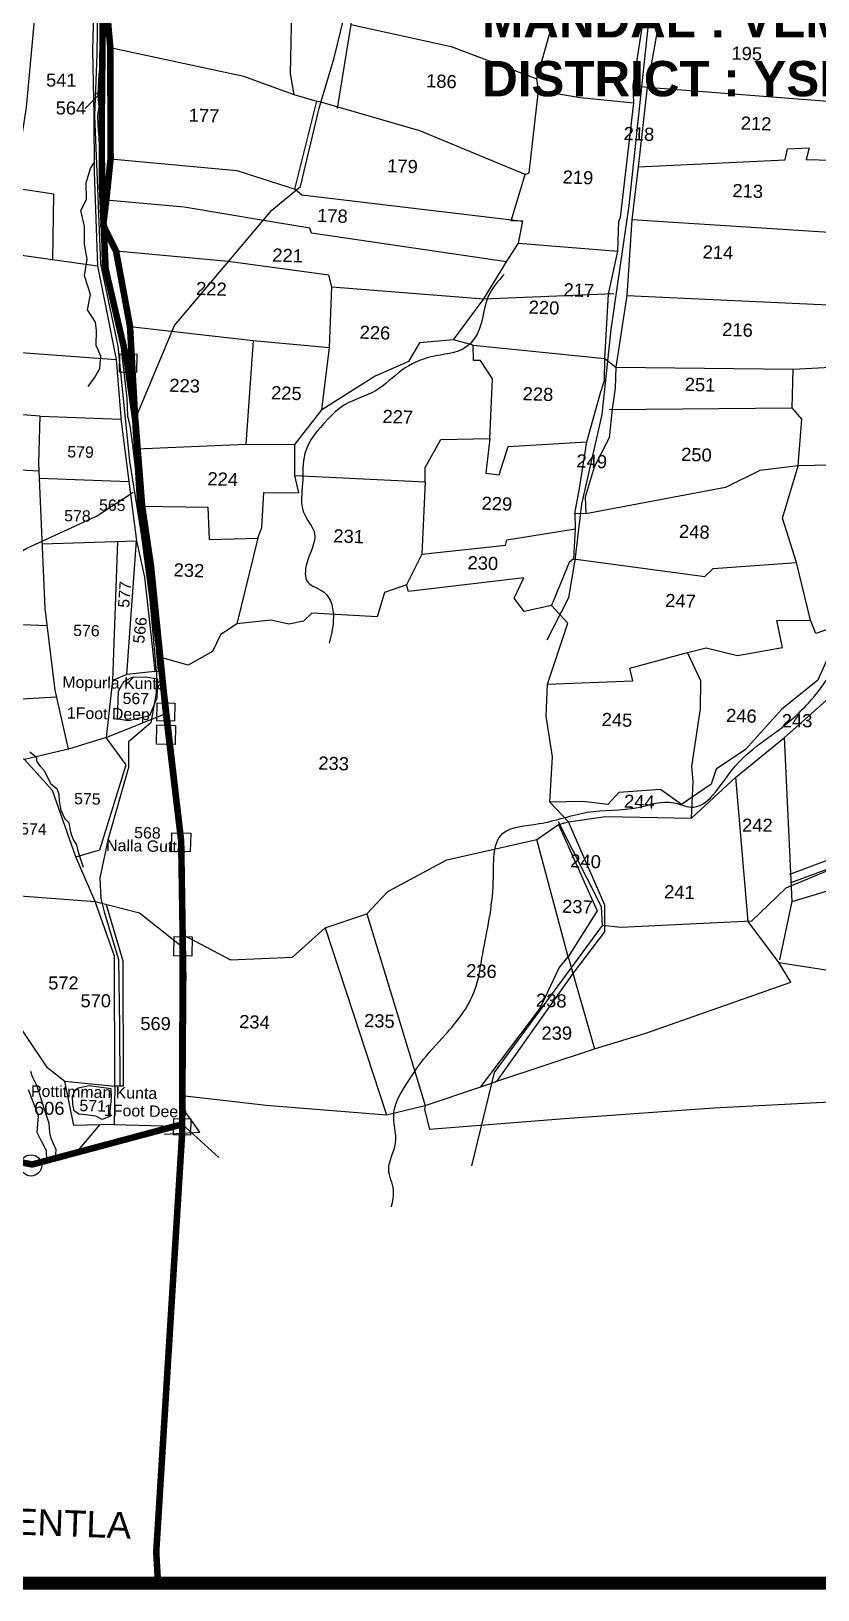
# Model space of a CAD drawing. Header units: inches. Extents: x 206739 to 240559, y 1587423 to 1599564.
# Drawn here: x 212204 to 213410, y 1587526 to 1589916 of the extents above; entities that cross this region are included whole.
import ezdxf
from ezdxf.enums import TextEntityAlignment as Align

# ---------------------------------------------------------------- set-up
doc = ezdxf.new("R2010")
doc.units = ezdxf.units.IN
doc.header["$MEASUREMENT"] = 0
doc.linetypes.add('DASHED2', pattern=[0.375, 0.25, -0.125])
for name, color, linetype in [('BOUNDRY STONES', 240, 'Continuous'), ('PLOT', 7, 'Continuous'), ('PLOT NO', 7, 'Continuous'), ('PLOTS', 7, 'Continuous'), ('PLOTS NO', 7, 'Continuous'), ('ROADS', 1, 'Continuous'), ('STREAM', 4, 'Continuous'), ('STREAMS', 4, 'Continuous'), ('TEXT', 1, 'Continuous'), ('text1', 7, 'Continuous'), ('text2', 7, 'Continuous'), ('VILLAGE BOUNDRY', 5, 'Continuous'), ('VILLAGE BOUNDRY STONES', 1, 'Continuous')]:
    doc.layers.add(name, color=color, linetype=linetype)
doc.styles.get("Standard").update_dxf_attribs({"font": 'arial.ttf'})

msp = doc.modelspace()

# ---------------------------------------------------------------- linework, layer by layer
at = {"layer": 'BOUNDRY STONES'}
for points in [[(212339.73765, 1589421.53775), (212365.84335, 1589421.03361), (212365.30158, 1589392.97883), (212339.19588, 1589393.48296)], [(212396.95142, 1588886.30151), (212424.03893, 1588885.77842), (212423.50924, 1588858.34939), (212396.42173, 1588858.87249)], [(212396.61681, 1588852.24399), (212424.97963, 1588851.69627), (212424.40918, 1588822.15668), (212396.04637, 1588822.7044)], [(212419.71799, 1588687.08119), (212448.44289, 1588686.52647), (212447.88303, 1588657.53491), (212419.15812, 1588658.08962)], [(212423.09817, 1588527.65603), (212450.66456, 1588527.12369), (212450.0921, 1588497.48005), (212422.52572, 1588498.01239)], [(212422.33951, 1588248.54079), (212448.55929, 1588248.03445), (212448.08112, 1588223.27354), (212421.86134, 1588223.77988)]]:
    msp.add_lwpolyline(points, close=True, dxfattribs=at)
msp.add_lwpolyline([(212435.33994, 1588239.79468), (212491.38256, 1588188.98562)], dxfattribs=at)
msp.add_circle((212203.62332, 1588176.68807), 16.31484, dxfattribs=at)
at = {"layer": 'PLOT'}
for points in [[(212607.19531, 1589818.90475), (212601.59572, 1589851.50207), (212604.15307, 1589972.80024), (212609.50486, 1590102.74674), (212613.94253, 1590133.99151), (212597.96293, 1590140.70183), (212611.7359, 1590243.79427)], [(212664.70368, 1589524.27212), (212897.79274, 1589505.89984), (212932.60882, 1589562.53918), (212951.2686, 1589591.43082), (212957.76665, 1589624.84727), (212939.7208, 1589625.47364), (212961.13101, 1589696.37879), (212967.38258, 1589699.03369), (212981.62072, 1589825.31234), (212979.36139, 1589843.03229), (213001.45136, 1589922.54873), (213012.27828, 1589962.3792), (213013.67216, 1590002.5371), (213016.94527, 1590096.62956), (213047.51526, 1590208.39222), (213149.1452, 1590214.30082), (213180.93266, 1590190.03017)], [(212738.06093, 1590141.02274), (212716.69866, 1590040.76866), (212696.1122, 1589959.96729), (212693.90808, 1589926.60136), (212673.22083, 1589797.93116)], [(213380.09268, 1589249.48922), (213320.94995, 1589242.32809), (213268.46548, 1589216.32348), (213054.33793, 1589176.14982), (213037.70363, 1589176.7272), (213044.44765, 1589214.80517), (213055.8405, 1589286.38995), (213076.65916, 1589361.72955), (213082.73237, 1589380.48129), (213083.52614, 1589414.5089), (213088.86212, 1589512.82975), (213103.54872, 1589578.88235), (213105.13587, 1589624.75418), (213107.65818, 1589630.4715), (213127.70241, 1589806.24342), (213127.09881, 1589833.2394), (213148.68375, 1589975.28966)], [(213162.25623, 1589975.6953), (213169.25636, 1589947.97289), (213148.5336, 1589830.35592), (213134.49441, 1589708.23166), (213124.63785, 1589627.23427), (213117.47038, 1589510.94856), (213100.35577, 1589401.26499), (213099.21929, 1589368.73243), (213094.53955, 1589336.72184), (213089.92921, 1589292.79557), (213067.37948, 1589247.64221), (213053.1125, 1589201.66272), (213054.33793, 1589176.14982)], [(212693.90808, 1589926.60136), (212848.03174, 1589892.72312), (212979.36139, 1589843.03229)], [(212961.13101, 1589696.37879), (212799.7904, 1589763.42074), (212647.85416, 1589807.41396), (212638.61822, 1589809.28333), (212607.19531, 1589818.90475), (212530.1428, 1589846.87597), (212325.17417, 1589890.98255)], [(213127.09881, 1589833.2394), (213148.5336, 1589830.35592), (213471.95072, 1589805.28082)], [(212641.15333, 1589809.13794), (212607.48646, 1589673.91187)], [(212981.62072, 1589825.31234), (213046.24175, 1589814.74746), (213046.24175, 1589814.74746), (213127.70241, 1589806.24342)], [(213134.49441, 1589708.23166), (213360.17595, 1589719.17522), (213363.68451, 1589735.87908), (213397.04778, 1589737.28147), (213392.40426, 1589719.51966), (213472.56388, 1589717.47356)], [(212325.60193, 1589720.65785), (212519.44557, 1589702.42243), (212608.88426, 1589674.02126), (212618.91969, 1589665.41277), (212957.76665, 1589624.84727)], [(212932.60882, 1589562.53918), (212633.63781, 1589606.56818), (212631.32586, 1589614.39234), (212560.2019, 1589626.15006), (212438.44352, 1589646.38035), (212318.9815, 1589657.12362)], [(213467.21253, 1589605.14922), (213124.63785, 1589627.23427)], [(212951.2686, 1589591.43082), (213103.54872, 1589578.88235)], [(212365.66836, 1589275.58858), (212532.9125, 1589283.08963), (212608.09094, 1589282.67901), (212649.4739, 1589335.45142), (212661.3636, 1589431.35134), (212664.70368, 1589524.27212), (212660.08939, 1589542.07568), (212505.81452, 1589563.11356), (212334.02852, 1589578.83605)], [(212608.36228, 1589235.05658), (212807.74154, 1589225.08955), (212808.17891, 1589247.02644), (212832.02695, 1589289.86628), (212907.30947, 1589291.82309), (212910.98564, 1589383.09278), (212892.62486, 1589411.46084), (212881.94778, 1589411.32369), (212881.74232, 1589434.68791), (212851.53307, 1589442.84514), (212897.79274, 1589505.89984)], [(212897.79274, 1589505.89984), (213097.2468, 1589513.87113)], [(213117.47038, 1589510.94856), (213458.98962, 1589495.08909)], [(212355.37904, 1589463.6126), (212544.4902, 1589441.82347), (212661.3636, 1589431.35134)], [(212544.4902, 1589441.82347), (212532.9125, 1589283.08963)], [(212851.53307, 1589442.84514), (212799.54716, 1589438.55642), (212782.28311, 1589409.70542), (212731.18624, 1589387.10638), (212649.4739, 1589335.45142)], [(212881.74232, 1589434.68791), (213083.52614, 1589414.5089), (213100.35577, 1589401.26499), (213372.11576, 1589398.15833)], [(213466.22002, 1589013.09659), (213406.83762, 1588992.61156), (213398.83641, 1589012.85878), (213377.40301, 1589101.21079), (213355.97572, 1589169.50552), (213380.09268, 1589249.48922), (213385.44183, 1589321.52057), (213370.86874, 1589338.61293), (213372.11576, 1589398.15833), (213458.3543, 1589402.74156)], [(213090.34191, 1589335.90795), (213370.86874, 1589338.61293)], [(212371.14428, 1589187.89734), (212474.53921, 1589186.38648), (212476.87484, 1589136.54465), (212551.14214, 1589138.5367), (212557.3066, 1589155.07891), (212560.69535, 1589208.78414), (212614.04564, 1589208.45565), (212608.36228, 1589235.05658), (212608.09094, 1589282.67901)], [(212907.30947, 1589291.82309), (212900.95347, 1589238.58531), (212921.54681, 1589235.69414), (212935.0471, 1589279.47858), (213055.8405, 1589286.38995)], [(213724.91507, 1589179.72764), (213784.97971, 1589299.4152), (213753.26122, 1589295.4857), (213599.57051, 1589272.00962), (213506.43381, 1589265.63885), (213455.54442, 1589251.22812), (213380.09268, 1589249.48922)], [(212807.74154, 1589225.08955), (212802.87806, 1589114.31026), (212779.43114, 1589067.30481)], [(213370.96408, 1588581.65715), (213585.69125, 1588646.27314), (213716.75741, 1588702.24644), (213759.05029, 1588745.85643), (213817.2881, 1588791.42496), (213842.34114, 1588822.66704), (213919.66412, 1588853.18335), (213931.05078, 1588867.89928), (213957.24686, 1588868.75108), (213947.62626, 1588889.76709), (213956.91013, 1588968.90761), (213986.56424, 1589022.84912), (214104.29636, 1589038.71412), (214111.58325, 1589076.01551), (214137.01985, 1589149.69696), (214186.14237, 1589211.52634)], [(213037.70363, 1589176.7272), (213037.74808, 1589153.1328), (213035.53201, 1589107.31386), (213028.99807, 1589101.56345), (213001.71368, 1589035.56435)], [(212551.14214, 1589138.5367), (212519.24168, 1589007.37628)], [(212802.87806, 1589114.31026), (212931.1392, 1589127.90419), (212933.22655, 1589136.15435), (213037.74808, 1589153.1328)], [(213035.53201, 1589107.31386), (213236.72902, 1589080.06864), (213249.70219, 1589092.16081), (213377.40301, 1589101.21079)], [(212893.56513, 1588297.27278), (212983.75174, 1588417.03187), (213013.58312, 1588480.02491), (213027.14748, 1588496.84628), (212979.27179, 1588676.43168), (213012.52302, 1588699.4892), (213027.63401, 1588703.80703), (212999.21152, 1588734.04007), (213003.39228, 1588803.33716), (212993.77381, 1588865.75591), (212995.35446, 1588915.11049), (213026.56583, 1589008.58755), (213001.71368, 1589035.56435), (212959.57059, 1589026.23328), (212944.59531, 1589046.59984), (212959.26867, 1589077.77573), (212782.54974, 1589056.7509), (212779.43114, 1589067.30481), (212745.55733, 1589055.24939), (212734.50758, 1589018.02852), (212634.11008, 1589023.58415), (212621.49292, 1589011.48728), (212599.02308, 1589006.69619), (212572.05434, 1589012.85511), (212519.24168, 1589007.37628), (212493.91278, 1588990.49779), (212481.86909, 1588964.80165), (212444.54879, 1588943.81295), (212402.44587, 1588955.72), (212402.44587, 1588955.72)], [(212718.73629, 1588562.52857), (212808.0266, 1588268.80325), (212806.92784, 1588262.59613), (212814.67064, 1588232.54407), (213021.69532, 1588248.55788), (213250.87009, 1588265.10941), (213635.92594, 1588285.03183), (213609.60751, 1588449.98487), (213643.63485, 1588627.41968), (213593.83398, 1588580.22557), (213585.69125, 1588646.27314), (213599.94178, 1588709.93942), (213604.82586, 1588966.83733), (213514.01064, 1588986.83176), (213514.01064, 1588986.83176), (213467.91556, 1588996.93332)], [(212995.35446, 1588915.11049), (213126.22792, 1588919.83864), (213121.75711, 1588939.43651), (213210.16193, 1588963.53055), (213239.02224, 1588970.53462), (213286.69427, 1588958.87266), (213355.92501, 1588971.17146), (213347.34841, 1589012.64191), (213398.83641, 1589012.85878)], [(213466.22002, 1589013.09659), (213442.32714, 1588994.25689), (213410.27, 1588921.22639), (213354.44754, 1588876.12689), (213299.24579, 1588814.48016), (213254.32245, 1588784.54851), (213246.33467, 1588761.30722), (213200.97141, 1588730.195), (213169.05698, 1588753.22682), (213105.067, 1588748.67138), (213088.06646, 1588730.12774), (213050.33627, 1588735.02492), (212999.21152, 1588734.04007)], [(213216.20741, 1588709.15254), (213219.11922, 1588765.77924), (213217.07041, 1588788.54146), (213230.07558, 1588876.96356), (213230.56614, 1588919.80257), (213210.16193, 1588963.53055)], [(212435.45513, 1588283.92284), (212563.96149, 1588269.04929), (212748.44605, 1588254.42039), (212808.0266, 1588268.80325), (212893.56513, 1588297.27278), (212905.53832, 1588301.24389), (212917.72204, 1588305.77987), (213067.39467, 1588355.74544), (213146.32527, 1588379.85122), (213368.78162, 1588457.80504), (213350.06615, 1588488.18128), (213303.07381, 1588550.79476), (213284.61194, 1588772.03486), (213358.81692, 1588832.80706), (213445.88095, 1588910.50251)], [(213919.04096, 1588883.73282), (213913.40008, 1588867.03969), (213879.95763, 1588853.4453), (213796.27815, 1588837.13378), (213786.86576, 1588793.53813), (213749.64609, 1588760.17253), (213599.94178, 1588709.93942), (213366.7972, 1588622.74424)], [(213351.74167, 1588491.86226), (213370.96408, 1588581.65715), (213358.81692, 1588832.80706)], [(213027.63401, 1588703.80703), (213084.34915, 1588711.81163), (213216.20741, 1588709.15254), (213284.61194, 1588772.03486)], [(212918.05866, 1588305.31721), (213035.15415, 1588471.15951), (213083.33869, 1588534.79318), (213083.65201, 1588575.73701), (213027.63401, 1588703.80703)], [(213012.52302, 1588699.4892), (213071.98501, 1588567.17917), (213027.14748, 1588496.84628), (213067.39467, 1588355.74544)], [(212436.09961, 1588530.82071), (212509.42824, 1588492.30063), (212604.71008, 1588496.0573), (212654.64991, 1588540.91235), (212718.73629, 1588562.52857), (212750.85515, 1588596.73325), (212841.06534, 1588645.20206), (212979.27179, 1588676.43168)], [(212654.64991, 1588540.91235), (212748.44605, 1588254.42039)], [(213350.06615, 1588488.18128), (213458.75099, 1588471.22052), (213609.60751, 1588449.98487), (213850.11474, 1588463.39011), (214001.33272, 1588473.07412), (214011.11409, 1588478.06776), (214116.46519, 1588546.05634)]]:
    msp.add_lwpolyline(points, dxfattribs=at)
at = {"layer": 'PLOTS'}
for points in [[(212267.37378, 1590190.92187), (212292.39072, 1590102.30335), (212301.90518, 1590041.69584), (212297.64406, 1589887.12462), (212299.78046, 1589787.21426), (212300.65333, 1589700.82566), (212305.75016, 1589556.47355), (212318.27387, 1589492.76425), (212333.95262, 1589413.00498), (212341.63229, 1589317.65345), (212353.60895, 1589225.46597), (212365.43114, 1589134.46748), (212377.77667, 1589079.02673), (212387.70392, 1588986.96732), (212393.39047, 1588934.23361), (212403.87245, 1588935.36394)], [(212236.92126, 1589566.06772), (212238.39958, 1589666.30632), (212177.52365, 1589675.6637), (212196.63408, 1589799.98971), (212204.8557, 1589888.04172), (212208.52615, 1589927.35162), (212225.01416, 1590103.93528), (212292.39072, 1590102.30335)], [(212217.8737, 1589325.93843), (212006.84899, 1589341.49213), (211892.91485, 1589349.15518), (211910.53795, 1589462.14266), (212031.24616, 1589454.45995), (212056.40195, 1589600.29275), (212070.62913, 1589682.77038), (212141.82414, 1589671.29429), (212144.85193, 1589578.9014), (212305.75016, 1589556.47355)], [(212027.96976, 1589435.46606), (212333.95262, 1589413.00498)], [(212318.81268, 1588832.97274), (212261.22155, 1588815.19474), (212240.49952, 1588905.59528), (212225.12025, 1589030.90635), (212215.44019, 1589254.04803), (212217.8737, 1589325.93843), (212341.32634, 1589321.45224)], [(212031.3981, 1589251.88745), (212215.95358, 1589242.21349)], [(212216.44484, 1589230.88907), (212353.60895, 1589225.46597)], [(212220.81215, 1589130.21531), (212365.43114, 1589134.46748)], [(212350.44039, 1588929.60208), (212365.43114, 1589134.46748)], [(212336.0423, 1589133.60337), (212328.39235, 1588920.55802)], [(212029.51663, 1589017.70705), (212087.60154, 1589010.33579), (212228.33549, 1589004.70845)], [(212393.39047, 1588934.23361), (212350.44039, 1588929.60208), (212328.39235, 1588920.55802), (212318.81268, 1588832.97274), (212410.51433, 1588869.94323)], [(212261.22155, 1588815.19474), (212193.35092, 1588799.09148), (212161.57264, 1588811.16426), (212103.87595, 1588833.08362), (212081.62679, 1588886.23748), (212242.88447, 1588895.19085)], [(212272.55991, 1588650.24383), (212308.897, 1588660.98603), (212349.30529, 1588791.22924), (212318.81268, 1588832.97274)], [(212159.71396, 1588592.09114), (212301.89607, 1588581.34756), (212272.55991, 1588650.24383), (212236.33088, 1588751.58036), (212193.35092, 1588799.09148)], [(212064.03905, 1588581.14181), (212125.68003, 1588483.05627), (212161.77911, 1588425.61398), (212227.29777, 1588328.13746), (212255.3035, 1588305.82452), (212331.91325, 1588298.11797)], [(212301.89607, 1588581.34756), (212370.06849, 1588564.36372), (212436.40386, 1588511.54705)], [(212318.87937, 1588577.1165), (212344.20984, 1588490.6638), (212344.67745, 1588298.14898), (212331.91325, 1588298.11797), (212331.62431, 1588497.90548), (212301.89607, 1588581.34756)], [(212330.94054, 1588239.73866), (212269.42058, 1588238.0268), (212255.3035, 1588305.82452)], [(212331.91325, 1588298.11797), (212330.94054, 1588239.73866), (212425.37253, 1588237.12574)], [(212273.29735, 1588196.40512), (212309.34695, 1588239.13779)]]:
    msp.add_lwpolyline(points, dxfattribs=at)
at = {"layer": 'PLOTS NO'}
for points in [[(212309.38692, 1589820.61414), (212286.73366, 1589797.71258)], [(212303.893, 1589820.01181), (212309.38692, 1589820.61414), (212308.08101, 1589813.10409)]]:
    msp.add_lwpolyline(points, dxfattribs=at)
at = {"layer": 'ROADS'}
for points in [[(212995.18408, 1588982.62082), (213028.19014, 1589047.58221), (213037.84633, 1589104.94999), (213048.41752, 1589190.89771), (213079.47411, 1589328.30015), (213093.35114, 1589459.04005), (213120.55003, 1589648.82762), (213152.98967, 1589950.70366), (213161.46752, 1590057.28438), (213194.78438, 1590163.35813), (213199.01823, 1590242.82493), (213187.1641, 1590305.15819), (213161.41778, 1590339.22425), (213116.45012, 1590492.90745), (213088.16924, 1590563.57324), (213087.76925, 1590673.16702), (213059.11298, 1590801.12858), (213087.0798, 1590891.69214), (213189.21901, 1590854.48588), (213216.53419, 1590841.13635), (213220.27745, 1590829.7861), (213212.7364, 1590782.80436)], [(212396.01109, 1588934.5162), (212382.82255, 1589084.5981), (212355.11205, 1589256.91299), (212337.04914, 1589433.14293), (212310.58044, 1589559.34566), (212305.82853, 1589675.39016), (212301.27638, 1589786.55649), (212304.94879, 1589880.414), (212306.98905, 1590023.18071), (212298.93378, 1590092.87663), (212273.06731, 1590202.31964), (212276.14405, 1590299.9518), (212271.87314, 1590367.56827)], [(212363.42053, 1589320.56593), (212423.48222, 1589464.84271), (212572.84394, 1589641.91561), (212616.66854, 1589678.0679), (212645.39378, 1589798.27404), (212668.37809, 1589875.39271), (212748.44623, 1590205.26212), (213045.08676, 1590215.07494), (213047.55566, 1590157.26052), (213162.45609, 1590059.36853)], [(211763.68886, 1588931.66666), (211796.42746, 1588944.94886), (211802.00777, 1588963.18156), (211854.09154, 1588977.53571), (211915.99211, 1588993.83549), (211925.80315, 1588983.27525), (211979.09733, 1588996.32065), (212057.08618, 1589039.63119), (212196.02131, 1589123.05757), (212303.92697, 1589172.66054), (212360.35872, 1589209.12425)], [(214002.35854, 1589128.92243), (213951.71275, 1589049.8563), (213909.43685, 1588972.48713), (213883.98491, 1588929.05339), (213851.00455, 1588894.90126), (213788.142, 1588826.63212), (213768.39419, 1588777.90194), (213677.31678, 1588721.05856), (213530.51408, 1588672.50133), (213361.06041, 1588601.85528), (213308.46278, 1588551.61696), (213107.84036, 1588541.64408), (213079.71828, 1588544.81186)], [(212396.01109, 1588934.5162), (212395.26541, 1588901.72414), (212387.42548, 1588855.31463), (212352.85704, 1588826.23194), (212352.98994, 1588786.99515), (212321.62723, 1588675.60223), (212309.05842, 1588617.63581), (212310.48768, 1588585.89354), (212315.59589, 1588565.93323), (212337.8667, 1588492.73452), (212339.48459, 1588390.20132), (212339.70821, 1588298.13691)], [(212879.32553, 1588175.94331), (212914.28142, 1588319.27618), (213079.71828, 1588544.81186), (213078.38191, 1588573.33216), (213012.59168, 1588703.91999)]]:
    msp.add_lwpolyline(points, dxfattribs=at)
at = {"layer": 'STREAM'}
for points in [[(212929.23991, 1589543.40021), (212905.33391, 1589510.83821), (212887.61962, 1589451.89516), (212870.44947, 1589431.61015), (212817.37761, 1589417.00059), (212772.33146, 1589396.41763), (212731.97278, 1589364.91511), (212684.35257, 1589343.15599), (212658.23895, 1589320.65036), (212623.43084, 1589268.46518), (212619.93184, 1589222.39535), (212621.58094, 1589178.67786), (212638.17356, 1589145.83131), (212626.47336, 1589100.6789), (212627.99447, 1589071.51927), (212652.1948, 1589056.42428), (212667.12747, 1589012.24572), (212660.86053, 1588977.66158)], [(212756.14426, 1588113.29767), (212759.44985, 1588139.22231), (212752.10929, 1588170.32377), (212762.32244, 1588210.43046), (212759.95652, 1588257.78409), (212779.10449, 1588301.04385), (212801.09575, 1588333.93143), (212838.67996, 1588377.09415), (212883.09853, 1588443.04992), (212896.35338, 1588501.47892), (212912.42145, 1588612.45168), (212926.50555, 1588685.64815), (212982.83141, 1588700.99311), (213056.54049, 1588718.29767), (213134.40008, 1588725.84704), (213189.15613, 1588732.91683), (213215.32622, 1588726.15715), (213278.91944, 1588783.48786), (213366.12919, 1588857.36673), (213411.56298, 1588904.69009), (213446.53059, 1588965.88866), (213465.19112, 1589002.55965), (213527.20727, 1589008.12818), (213634.69081, 1589006.3277), (213733.1374, 1589016.70131), (213768.21287, 1589062.45392), (213804.74589, 1589075.98466), (213850.34709, 1589072.47156), (213891.02566, 1589075.56359), (213916.02544, 1589090.78149), (213962.3851, 1589109.11854), (213985.89766, 1589118.59724), (214016.99496, 1589123.95211)], [(213369.15161, 1588610.62279), (213435.53838, 1588634.77187), (213560.79019, 1588672.8796), (213619.45394, 1588695.80995), (213661.5383, 1588714.71665), (213719.36305, 1588732.42001), (213748.53924, 1588758.3449), (213797.4649, 1588784.89834), (213804.71997, 1588823.41039), (213868.66088, 1588846.81458), (213917.85613, 1588862.1894), (213936.20468, 1588879.29191), (213948.49785, 1588854.55567), (213966.85794, 1588815.15451), (213998.28937, 1588792.38204), (214035.18746, 1588752.30664), (214065.08125, 1588742.07083), (214110.73822, 1588731.28787), (214144.12101, 1588726.84407), (214169.64502, 1588723.33008)]]:
    msp.add_spline(points, degree=3, dxfattribs=at)
at = {"layer": 'STREAMS'}
for points in [[(212308.46939, 1589939.08978), (212309.666, 1589914.13726), (212310.14974, 1589904.05022), (212310.86554, 1589897.19209), (212310.10509, 1589873.48605), (212307.66488, 1589849.90333), (212306.26933, 1589818.53481), (212307.59761, 1589799.79173), (212305.35206, 1589786.94767), (212305.9869, 1589772.27556), (212307.09668, 1589758.13937), (212307.40616, 1589754.19728), (212308.4062, 1589724.73826), (212309.52942, 1589687.1607), (212310.01559, 1589664.3004), (212310.62529, 1589635.63155), (212311.50978, 1589605.57356), (212312.14349, 1589584.0381), (212312.74369, 1589557.2667), (212318.27429, 1589539.40412), (212325.21071, 1589505.98471), (212330.65824, 1589479.73873), (212340.19577, 1589448.24533), (212343.50478, 1589415.26595), (212347.10527, 1589384.09382), (212350.64425, 1589353.45427), (212351.42691, 1589325.73825), (212355.34667, 1589311.09866), (212358.98052, 1589281.65381), (212364.90557, 1589233.64353), (212370.28874, 1589186.52652), (212375.33484, 1589154.92531), (212380.22524, 1589124.29926), (212385.97722, 1589077.41739), (212390.47415, 1589040.76494), (212392.68992, 1588997.36456), (212398.63146, 1588934.79877)], [(212291.29465, 1589371.47885), (212300.84552, 1589384.45065), (212309.26408, 1589398.99218), (212310.79228, 1589417.92319), (212303.74595, 1589434.31109), (212303.8068, 1589457.52687), (212302.49631, 1589469.93455), (212290.05792, 1589489.02805), (212294.77459, 1589512.54088), (212285.63565, 1589540.96467), (212289.62248, 1589566.81326), (212285.41484, 1589589.7245), (212285.55948, 1589617.03008), (212280.21207, 1589641.12416), (212288.67545, 1589657.98648), (212288.40125, 1589683.91742), (212295.01932, 1589705.6167), (212301.43381, 1589716.71437)], [(212337.67883, 1588904.30624), (212345.9601, 1588919.09505), (212358.67875, 1588925.81422), (212379.77556, 1588925.91646), (212397.57923, 1588922.85469), (212396.62419, 1588893.18505), (212385.48925, 1588866.1051), (212353.79381, 1588858.56957), (212336.16345, 1588861.08276), (212337.67883, 1588904.30624)], [(212201.98133, 1588811.07709), (212211.69492, 1588803.38642), (212212.48893, 1588795.868), (212217.52622, 1588789.2055), (212223.03745, 1588782.76835), (212234.15275, 1588762.06303), (212243.40598, 1588754.85019), (212246.29446, 1588746.35346), (212246.55115, 1588735.32834), (212249.35007, 1588721.80372), (212255.65983, 1588708.08249), (212261.66312, 1588702.8082), (212263.54035, 1588690.57942), (212265.51262, 1588683.27268), (212268.43732, 1588676.65098), (212273.46795, 1588668.66558), (212275.39497, 1588659.015), (212280.26026, 1588643.44594), (212283.36988, 1588634.24145)], [(212202.98936, 1588321.06801), (212205.43785, 1588312.92623), (212212.42865, 1588298.95375), (212224.44249, 1588261.4293), (212231.00299, 1588241.35544), (212231.89287, 1588227.462), (212233.48421, 1588219.91499), (212241.53371, 1588201.3695), (212240.38656, 1588186.93725)], [(212275.71701, 1588295.7687), (212292.68201, 1588299.48953), (212326.03649, 1588294.6283), (212326.2598, 1588279.94841), (212324.52798, 1588260.24567), (212324.19942, 1588251.98646), (212312.44656, 1588246.98415), (212302.92205, 1588252.39735), (212287.75967, 1588254.54568), (212276.96521, 1588255.42884), (212269.79825, 1588260.45913), (212267.79186, 1588270.28164), (212267.02285, 1588282.94788), (212271.2516, 1588291.97521), (212275.71701, 1588295.7687)], [(212227.59143, 1588184.00431), (212227.30833, 1588199.33155), (212220.33005, 1588212.76435), (212212.78963, 1588227.0753), (212215.2986, 1588252.76151), (212199.56729, 1588292.67048)]]:
    msp.add_lwpolyline(points, dxfattribs=at)
at = {"layer": 'text2', "color": 5, "const_width": 20}
msp.add_lwpolyline([(209171.15179, 1598145.63678), (223724.95897, 1598145.63678), (223724.95897, 1587535.8486), (209171.15179, 1587535.8486)], close=True, dxfattribs=at)
at = {"layer": 'VILLAGE BOUNDRY', "linetype": 'DASHED2', "ltscale": 50}
for points in [[(212314.9177, 1590070.2912, 10, 10, 0), (212313.24774, 1589900.63111, 10, 10, 0), (212312.14627, 1589788.72715, 10, 10, 0), (212312.37122, 1589677.48412, 10, 10, 0), (212316.65955, 1589580.95752, 10, 10, 0), (212318.00137, 1589551.4751, 10, 10, 0), (212349.36575, 1589417.3758, 10, 10, 0), (212363.90064, 1589316.66, 10, 10, 0), (212373.97248, 1589188.50496, 10, 10, 0), (212387.59623, 1589095.68041, 10, 10, 0), (212399.34153, 1588979.99238, 10, 10, 0), (212410.51433, 1588869.94323, 10, 10, 0), (212433.83729, 1588674.13314, 10, 10, 0), (212437.07756, 1588468.87007, 10, 10, 0), (212435.33994, 1588239.79468, 10, 10, 0), (212273.29735, 1588196.40512, 10, 10, 0), (212205.43697, 1588178.2344, 10, 10, 0), (212066.0679, 1588205.10701, 10, 10, 0)], [(212397.82785, 1587544.57941, 10, 10, 0), (212395.61391, 1587584.0432, 10, 10, 0), (212435.33994, 1588226.22746, 10, 10, 0), (212436.09961, 1588530.82071, 10, 10, 0), (212433.83729, 1588674.13314, 10, 10, 0), (212407.15004, 1588903.08056, 10, 10, 0), (212401.85163, 1588955.26852, 10, 10, 0), (212371.14428, 1589187.89734, 10, 10, 0), (212366.02759, 1589274.18998, 10, 10, 0), (212355.37904, 1589463.6126, 10, 10, 0), (212334.02852, 1589578.83605, 10, 10, 0), (212314.334, 1589618.74161, 10, 10, 0), (212318.9815, 1589657.12362, 10, 10, 0), (212325.60193, 1589720.65785, 10, 10, 0), (212325.17417, 1589890.98255, 10, 10, 0), (212314.3631, 1590013.94602, 10, 10, 0)]]:
    msp.add_lwpolyline(points, format="xyseb", dxfattribs=at)
at = {"layer": 'VILLAGE BOUNDRY', "linetype": 'DASHED2', "ltscale": 50, "const_width": 4}
for points in [[(212314.80729, 1589622.65032), (212315.04494, 1589617.3011)], [(212363.47386, 1589319.61725), (212363.90064, 1589316.66), (212373.97248, 1589188.50496), (212387.59623, 1589095.68041), (212399.34153, 1588979.99238), (212410.51433, 1588869.94323), (212433.83729, 1588674.13314), (212437.07756, 1588468.87007), (212435.33994, 1588239.79468)]]:
    msp.add_lwpolyline(points, dxfattribs=at)
at = {"layer": 'VILLAGE BOUNDRY STONES'}
msp.add_lwpolyline([(212407.53907, 1588224.53443), (212462.44008, 1588227.87782), (212435.40714, 1588265.53938)], dxfattribs=at)

# ---------------------------------------------------------------- texts
at = {"layer": 'PLOT NO'}
for s, p in [('195', (213301.11025, 1589882.08576)), ('186', (212832.95617, 1589839.60476)), ('177', (212468.89134, 1589787.06438)), ('212', (213315.43769, 1589774.77392)), ('218', (213135.79819, 1589758.80528)), ('179', (212773.22377, 1589709.3029)), ('219', (213042.32293, 1589692.1256)), ('213', (213302.63627, 1589671.252)), ('178', (212665.79403, 1589633.12979)), ('214', (213257.01243, 1589577.14985)), ('221', (212597.09376, 1589572.33137)), ('222', (212480.2164, 1589521.18486)), ('217', (213043.68399, 1589519.10796)), ('220', (212990.27181, 1589492.44018)), ('216', (213286.95886, 1589458.34333)), ('226', (212731.01888, 1589454.04085)), ('223', (212439.14862, 1589372.6413)), ('251', (213229.55143, 1589374.19448)), ('225', (212595.1998, 1589361.22926)), ('228', (212980.97232, 1589359.79981)), ('227', (212766.13272, 1589324.93435)), ('250', (213223.98011, 1589266.74138)), ('249', (213063.4086, 1589256.67389)), ('224', (212497.62042, 1589229.3681)), ('229', (212918.04948, 1589191.77362)), ('248', (213220.779, 1589148.59507)), ('231', (212690.71143, 1589141.70105)), ('230', (212896.46567, 1589100.51727)), ('232', (212445.80322, 1589089.47816)), ('247', (213199.60451, 1589042.60362)), ('245', (213102.11027, 1588860.13647)), ('246', (213292.93647, 1588866.39366)), ('233', (212667.68478, 1588793.31656)), ('244', (213136.43194, 1588734.73769)), ('240', (213054.00604, 1588643.21089)), ('237', (213041.41581, 1588573.60489)), ('241', (213197.85274, 1588595.89543)), ('236', (212894.26959, 1588474.87248)), ('238', (213001.42723, 1588429.62416)), ('234', (212546.25303, 1588396.7867)), ('235', (212737.83946, 1588398.41723))]:
    msp.add_text(s, height=20.139367, rotation=358.01206193, dxfattribs=at).set_placement(p, align=Align.MIDDLE_CENTER)
for s, p in [('243', (213378.30987, 1588858.83008)), ('242', (213317.43602, 1588698.47111)), ('239', (213009.8216, 1588379.64981))]:
    msp.add_text(s, height=20.139367, dxfattribs=at).set_placement(p, align=Align.MIDDLE_CENTER)
at = {"layer": 'PLOTS'}
for s, p in [('541', (212226.6666, 1589831.32575)), ('564', (212241.45235, 1589788.58058)), ('572', (212230.01836, 1588446.57505)), ('570', (212279.51675, 1588419.28948)), ('569', (212371.28341, 1588384.2921)), ('606', (212208.29128, 1588254.34653))]:
    msp.add_text(s, height=20, dxfattribs=at).set_placement(p)
for s, height, rotation, p in [('579', 17.440824, 358.89368629, (212259.11524, 1589262.68306)), ('578', 17.440824, 358.89368629, (212254.25919, 1589164.70595)), ('565', 17.440824, 358.89368629, (212307.74875, 1589181.07886)), ('577', 17.440824, 85.93029746, (212354.10686, 1589031.55357)), ('566', 17.440824, 83.35832612, (212376.9347, 1588976.35607)), ('576', 17.440824, 358.89368629, (212268.06422, 1588988.8162)), ('Mopurla Kunta', 17.4408238, 358.89368629, (212251.39234, 1588909.67595)), ('567', 17.440824, 358.89368629, (212343.81024, 1588884.57873)), ('1Foot Deep', 17.440824, 358.89368629, (212258.43839, 1588862.12699)), ('575', 17.440824, 358.89368629, (212269.57519, 1588730.72231)), ('574', 17.440824, 358.89368629, (212186.83498, 1588684.4079)), ('568', 17.440824, 358.89368629, (212361.61876, 1588678.55624)), ('Nalla Gutta', 17.4408238, 358.89368629, (212318.66379, 1588659.17865)), ('Pottitmman Kunta', 17.4408238, 358.89368629, (212203.32491, 1588282.33725)), ('571', 17.440824, 358.89368629, (212277.68446, 1588260.05074)), ('1Foot Deep', 17.440824, 358.89368629, (212315.35665, 1588252.74947))]:
    msp.add_text(s, height=height, rotation=rotation, dxfattribs=at).set_placement(p)
at = {"layer": 'TEXT', "insert": (212895.43604, 1590051.15599), "char_height": 54.1399208, "width": 1191.8350277, "attachment_point": 1}
msp.add_mtext('\\pxql;{\\fArial|b1|i0|c0|p34;\\C1;VILLAGE NAME :\\C5; GONDIPALLE\\P\\C1;MANDAL : \\C5;VEMULA\\P\\C1;DISTRICT : \\C5;YSR}', dxfattribs=at)
at = {"layer": 'text1', "color": 1, "insert": (212022.86846, 1587723.49011), "char_height": 40.278734, "width": 337.7533954, "attachment_point": 1, "rotation": 358.01206193}
msp.add_mtext('NO.25 MIDIPENTLA', dxfattribs=at)

doc.saveas('drawing.dxf')
